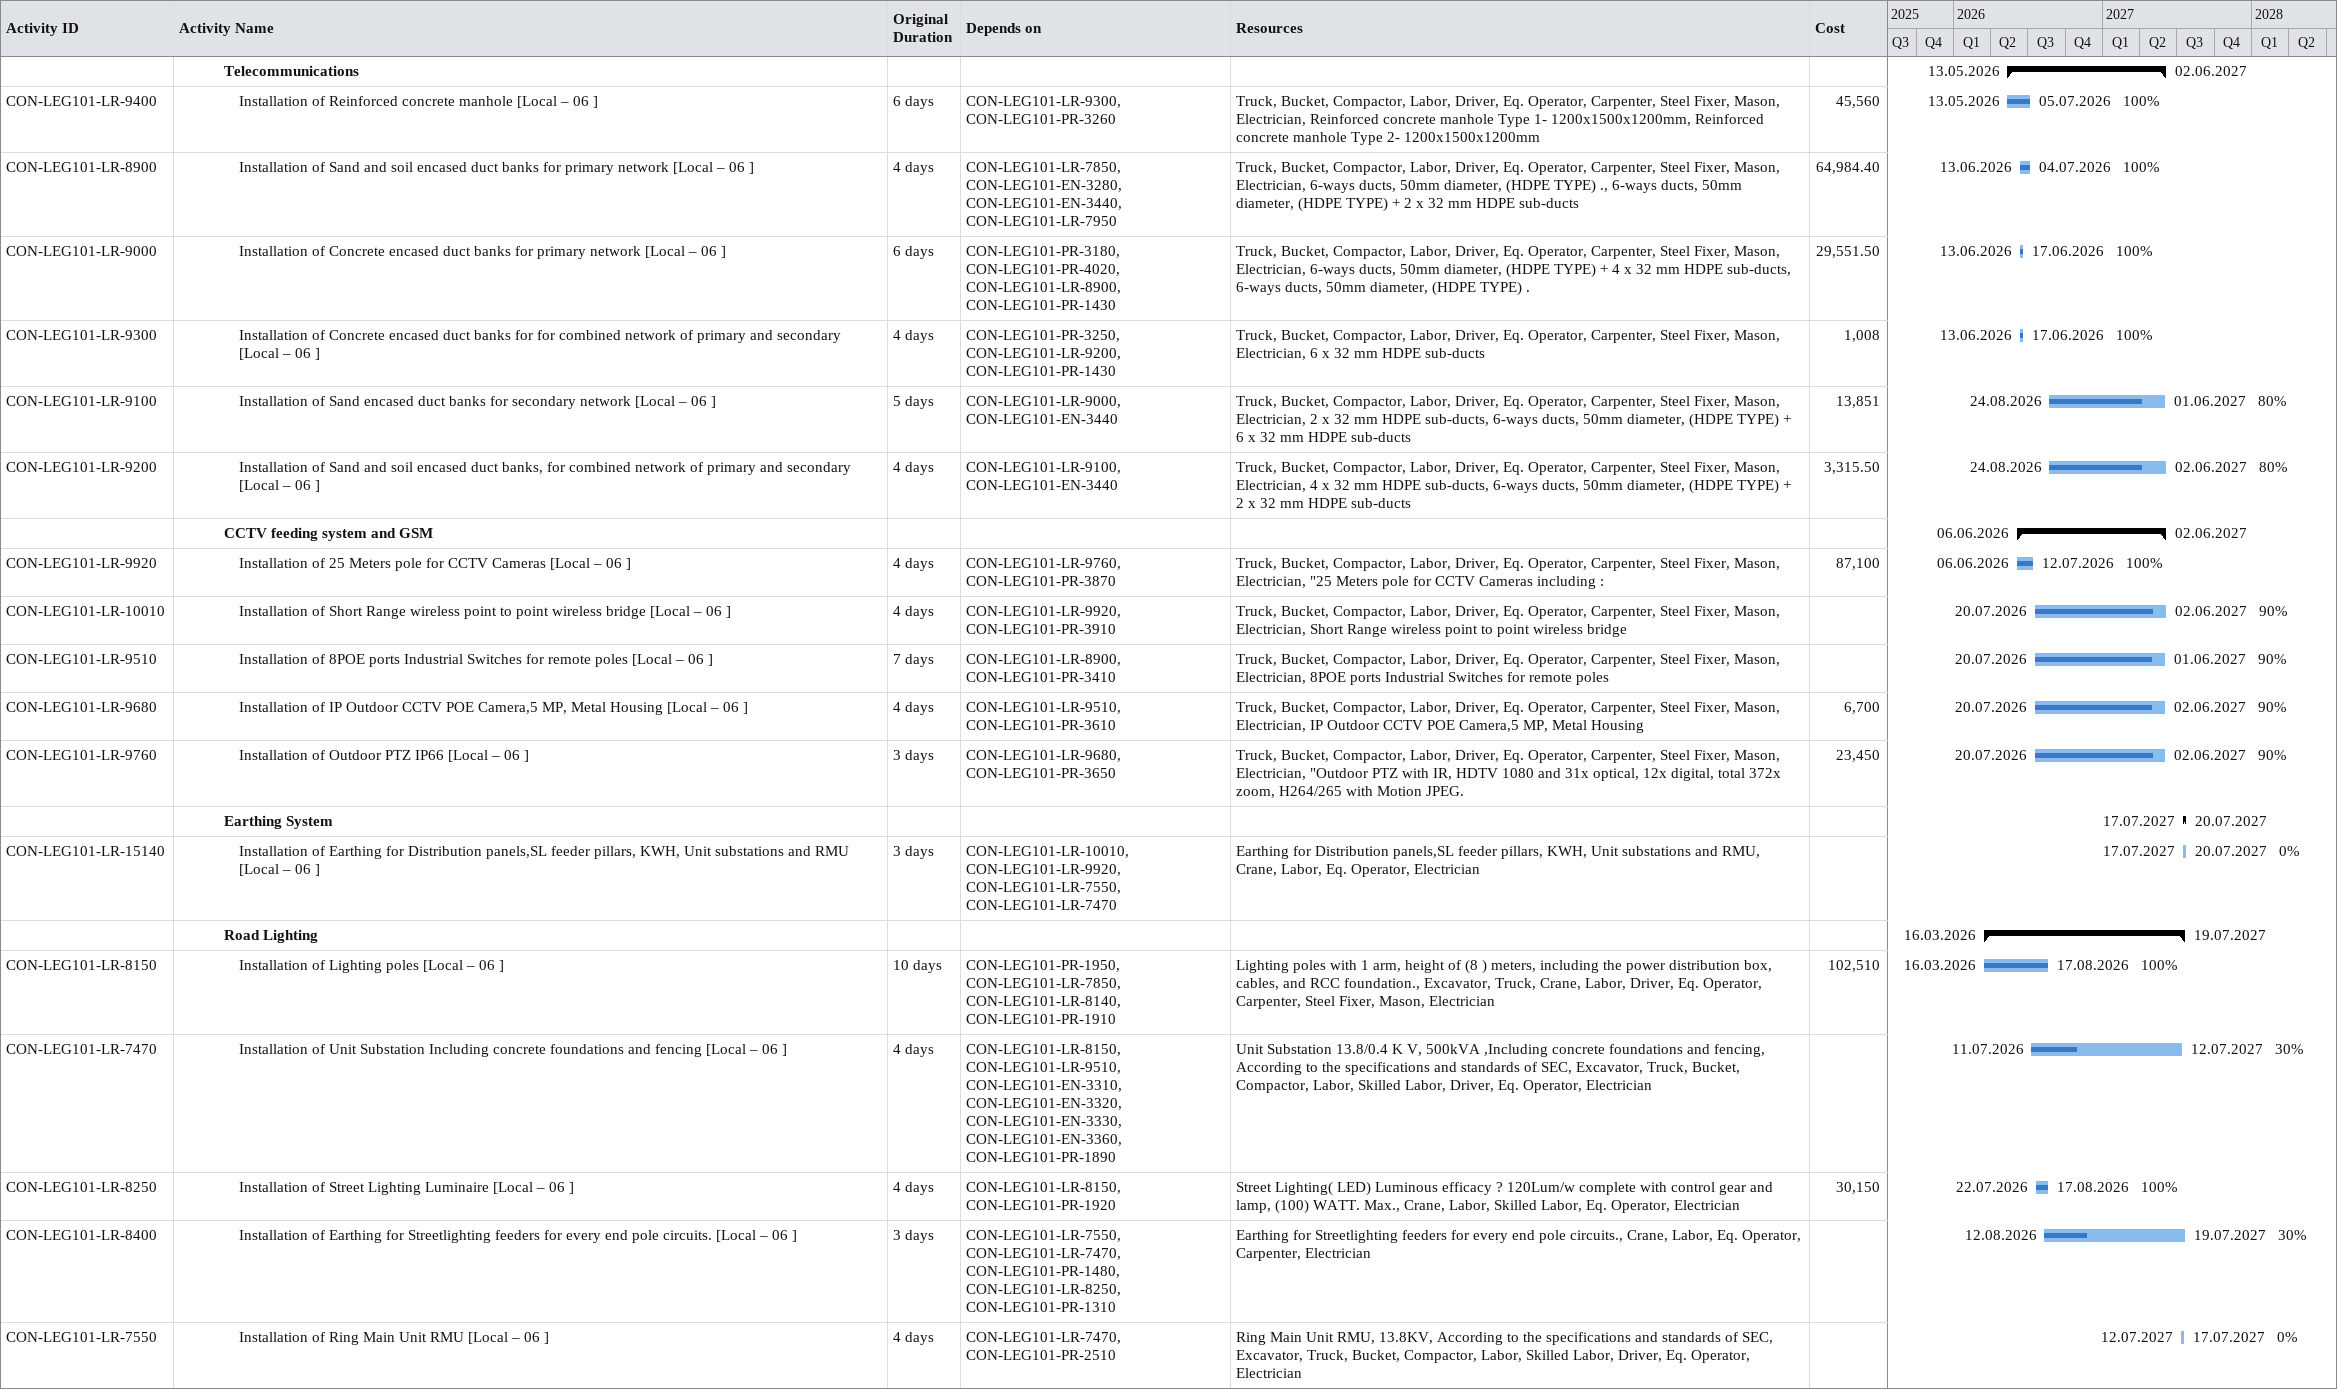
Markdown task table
| ID | Level | Task | Original duration | Start | Finish | Predecessors | Resources | % complete | Cost |
|---|---|---|---|---|---|---|---|---|---|
|  | 4 | **Telecommunications** |  | 2026-05-13 | 2027-06-02 |  |  |  |  |
| CON-LEG101-LR-9400 | 5 | Installation of Reinforced concrete manhole [Local – 06 ] | 6d | 2026-05-13 | 2026-07-05 | CON-LEG101-LR-9300, CON-LEG101-PR-3260 | Truck, Bucket, Compactor, Labor, Driver, Eq. Operator, Carpenter, Steel Fixer, Mason, Electrician, Reinforced concrete manhole Type 1- 1200x1500x1200mm, Reinforced concrete manhole Type 2- 1200x1500x1200mm | 100 | 45560 |
| CON-LEG101-LR-8900 | 5 | Installation of Sand and soil encased duct banks for primary network [Local – 06 ] | 4d | 2026-06-13 | 2026-07-04 | CON-LEG101-LR-7850, CON-LEG101-EN-3280, CON-LEG101-EN-3440, CON-LEG101-LR-7950 | Truck, Bucket, Compactor, Labor, Driver, Eq. Operator, Carpenter, Steel Fixer, Mason, Electrician, 6-ways ducts, 50mm diameter, (HDPE TYPE) ., 6-ways ducts, 50mm diameter, (HDPE TYPE) + 2 x 32 mm HDPE sub-ducts | 100 | 64984.40 |
| CON-LEG101-LR-9000 | 5 | Installation of Concrete encased duct banks for primary network [Local – 06 ] | 6d | 2026-06-13 | 2026-06-17 | CON-LEG101-PR-3180, CON-LEG101-PR-4020, CON-LEG101-LR-8900, CON-LEG101-PR-1430 | Truck, Bucket, Compactor, Labor, Driver, Eq. Operator, Carpenter, Steel Fixer, Mason, Electrician, 6-ways ducts, 50mm diameter, (HDPE TYPE) + 4 x 32 mm HDPE sub-ducts, 6-ways ducts, 50mm diameter, (HDPE TYPE) . | 100 | 29551.50 |
| CON-LEG101-LR-9300 | 5 | Installation of Concrete encased duct banks for for combined network of primary and secondary [Local – 06 ] | 4d | 2026-06-13 | 2026-06-17 | CON-LEG101-PR-3250, CON-LEG101-LR-9200, CON-LEG101-PR-1430 | Truck, Bucket, Compactor, Labor, Driver, Eq. Operator, Carpenter, Steel Fixer, Mason, Electrician, 6 x 32 mm HDPE sub-ducts | 100 | 1008 |
| CON-LEG101-LR-9100 | 5 | Installation of Sand encased duct banks for secondary network [Local – 06 ] | 5d | 2026-08-24 | 2027-06-01 | CON-LEG101-LR-9000, CON-LEG101-EN-3440 | Truck, Bucket, Compactor, Labor, Driver, Eq. Operator, Carpenter, Steel Fixer, Mason, Electrician, 2 x 32 mm HDPE sub-ducts, 6-ways ducts, 50mm diameter, (HDPE TYPE) + 6 x 32 mm HDPE sub-ducts | 80 | 13851 |
| CON-LEG101-LR-9200 | 5 | Installation of Sand and soil encased duct banks, for combined network of primary and secondary [Local – 06 ] | 4d | 2026-08-24 | 2027-06-02 | CON-LEG101-LR-9100, CON-LEG101-EN-3440 | Truck, Bucket, Compactor, Labor, Driver, Eq. Operator, Carpenter, Steel Fixer, Mason, Electrician, 4 x 32 mm HDPE sub-ducts, 6-ways ducts, 50mm diameter, (HDPE TYPE) + 2 x 32 mm HDPE sub-ducts | 80 | 3315.50 |
|  | 4 | **CCTV feeding system and GSM** |  | 2026-06-06 | 2027-06-02 |  |  |  |  |
| CON-LEG101-LR-9920 | 5 | Installation of 25 Meters pole for CCTV Cameras [Local – 06 ] | 4d | 2026-06-06 | 2026-07-12 | CON-LEG101-LR-9760, CON-LEG101-PR-3870 | Truck, Bucket, Compactor, Labor, Driver, Eq. Operator, Carpenter, Steel Fixer, Mason, Electrician, "25 Meters pole for CCTV Cameras including : | 100 | 87100 |
| CON-LEG101-LR-10010 | 5 | Installation of Short Range wireless point to point wireless bridge [Local – 06 ] | 4d | 2026-07-20 | 2027-06-02 | CON-LEG101-LR-9920, CON-LEG101-PR-3910 | Truck, Bucket, Compactor, Labor, Driver, Eq. Operator, Carpenter, Steel Fixer, Mason, Electrician, Short Range wireless point to point wireless bridge | 90 |  |
| CON-LEG101-LR-9510 | 5 | Installation of 8POE ports Industrial Switches for remote poles [Local – 06 ] | 7d | 2026-07-20 | 2027-06-01 | CON-LEG101-LR-8900, CON-LEG101-PR-3410 | Truck, Bucket, Compactor, Labor, Driver, Eq. Operator, Carpenter, Steel Fixer, Mason, Electrician, 8POE ports Industrial Switches for remote poles | 90 |  |
| CON-LEG101-LR-9680 | 5 | Installation of IP Outdoor CCTV POE Camera,5 MP, Metal Housing [Local – 06 ] | 4d | 2026-07-20 | 2027-06-02 | CON-LEG101-LR-9510, CON-LEG101-PR-3610 | Truck, Bucket, Compactor, Labor, Driver, Eq. Operator, Carpenter, Steel Fixer, Mason, Electrician, IP Outdoor CCTV POE Camera,5 MP, Metal Housing | 90 | 6700 |
| CON-LEG101-LR-9760 | 5 | Installation of Outdoor PTZ IP66 [Local – 06 ] | 3d | 2026-07-20 | 2027-06-02 | CON-LEG101-LR-9680, CON-LEG101-PR-3650 | Truck, Bucket, Compactor, Labor, Driver, Eq. Operator, Carpenter, Steel Fixer, Mason, Electrician, "Outdoor PTZ with IR, HDTV 1080 and 31x optical, 12x digital, total 372x zoom, H264/265 with Motion JPEG. | 90 | 23450 |
|  | 4 | **Earthing System** |  | 2027-07-17 | 2027-07-20 |  |  |  |  |
| CON-LEG101-LR-15140 | 5 | Installation of Earthing for Distribution panels,SL feeder pillars, KWH, Unit substations and RMU [Local – 06 ] | 3d | 2027-07-17 | 2027-07-20 | CON-LEG101-LR-10010, CON-LEG101-LR-9920, CON-LEG101-LR-7550, CON-LEG101-LR-7470 | Earthing for Distribution panels,SL feeder pillars, KWH, Unit substations and RMU, Crane, Labor, Eq. Operator, Electrician | 0 |  |
|  | 4 | **Road Lighting** |  | 2026-03-16 | 2027-07-19 |  |  |  |  |
| CON-LEG101-LR-8150 | 5 | Installation of Lighting poles [Local – 06 ] | 10d | 2026-03-16 | 2026-08-17 | CON-LEG101-PR-1950, CON-LEG101-LR-7850, CON-LEG101-LR-8140, CON-LEG101-PR-1910 | Lighting poles with 1 arm, height of (8 ) meters, including the power distribution box, cables, and RCC foundation., Excavator, Truck, Crane, Labor, Driver, Eq. Operator, Carpenter, Steel Fixer, Mason, Electrician | 100 | 102510 |
| CON-LEG101-LR-7470 | 5 | Installation of Unit Substation Including concrete foundations and fencing [Local – 06 ] | 4d | 2026-07-11 | 2027-07-12 | CON-LEG101-LR-8150, CON-LEG101-LR-9510, CON-LEG101-EN-3310, CON-LEG101-EN-3320, CON-LEG101-EN-3330, CON-LEG101-EN-3360, CON-LEG101-PR-1890 | Unit Substation 13.8/0.4 K V, 500kVA ,Including concrete foundations and fencing, According to the specifications and standards of SEC, Excavator, Truck, Bucket, Compactor, Labor, Skilled Labor, Driver, Eq. Operator, Electrician | 30 |  |
| CON-LEG101-LR-8250 | 5 | Installation of Street Lighting Luminaire [Local – 06 ] | 4d | 2026-07-22 | 2026-08-17 | CON-LEG101-LR-8150, CON-LEG101-PR-1920 | Street Lighting( LED) Luminous efficacy ? 120Lum/w complete with control gear and lamp, (100) WATT. Max., Crane, Labor, Skilled Labor, Eq. Operator, Electrician | 100 | 30150 |
| CON-LEG101-LR-8400 | 5 | Installation of Earthing for Streetlighting feeders for every end pole circuits. [Local – 06 ] | 3d | 2026-08-12 | 2027-07-19 | CON-LEG101-LR-7550, CON-LEG101-LR-7470, CON-LEG101-PR-1480, CON-LEG101-LR-8250, CON-LEG101-PR-1310 | Earthing for Streetlighting feeders for every end pole circuits., Crane, Labor, Eq. Operator, Carpenter, Electrician | 30 |  |
| CON-LEG101-LR-7550 | 5 | Installation of Ring Main Unit RMU [Local – 06 ] | 4d | 2027-07-12 | 2027-07-17 | CON-LEG101-LR-7470, CON-LEG101-PR-2510 | Ring Main Unit RMU, 13.8KV, According to the specifications and standards of SEC, Excavator, Truck, Bucket, Compactor, Labor, Skilled Labor, Driver, Eq. Operator, Electrician | 0 |  |
